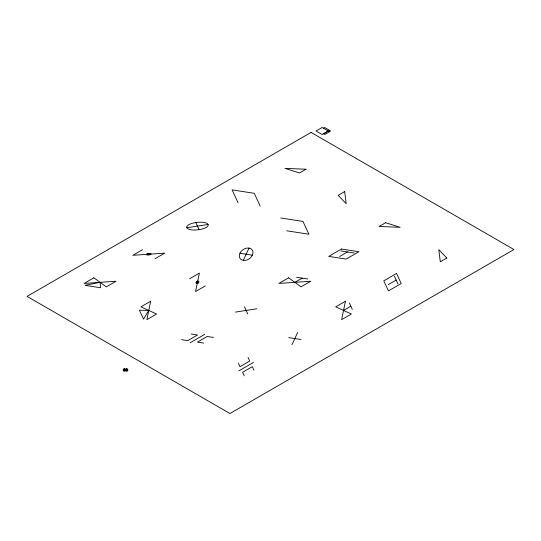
<?xml version="1.0" encoding="UTF-8"?>
<svg xmlns="http://www.w3.org/2000/svg" width="541" height="541" viewBox="0 0 541 541"><rect width="100%" height="100%" fill="white"/><g stroke="black" fill="none" stroke-linecap="round" stroke-linejoin="round"><path stroke-width="0.81" d="M186.787 227.761L186.902 226.415A8.068 4.659 0 0 1 188.748 224.765A12.632 7.297 0 0 1 191.663 223.507A19.084 11.016 0 0 1 200.238 222.182A12.632 7.297 0 0 1 203.849 222.425A8.068 4.659 0 0 1 206.872 223.325L208.143 224.461L208.028 225.807A8.068 4.659 0 0 1 206.182 227.463A12.632 7.297 0 0 1 203.267 228.715A19.084 11.016 0 0 1 194.692 230.04A12.632 7.297 0 0 1 191.081 229.797A8.068 4.659 0 0 1 188.058 228.897L186.787 227.761L208.143 224.461M243.294 260.39L249.016 248.055L250.983 248.792A8.068 4.659 0 0 1 252.539 250.537A12.632 7.297 0 0 1 252.965 252.62A19.084 11.016 0 0 1 250.666 257.57A12.632 7.297 0 0 1 248.488 259.254A8.068 4.659 0 0 1 245.634 260.322L243.294 260.39L241.327 259.653A8.068 4.659 0 0 1 239.771 257.908A12.632 7.297 0 0 1 239.345 255.825A19.084 11.016 0 0 1 241.644 250.868A12.632 7.297 0 0 1 243.822 249.191A8.068 4.659 0 0 1 246.676 248.123L249.016 248.055M291.984 344.718L297.706 332.39M323.437 128.21L324.654 127.507L330.172 130.692L328.955 131.395L322.152 127.48L316.066 130.996L322.152 134.513L328.238 130.996M142.56 249.699L132.822 255.318L164.728 253.127L154.99 258.747M189.627 278.743L199.365 273.124L195.565 291.545L205.303 285.925M190.161 342.771L204.769 334.338M294.845 282.334L302.149 278.115M339.586 256.502L347.484 251.944M238.851 370.883L253.459 362.45M343.535 310.446L350.838 306.226M388.276 284.613L396.174 280.055M235.477 312.096L256.833 308.789M280.793 217.996L302.96 221.425L308.897 234.226L286.73 230.797M340.864 250.923L354.098 252.965M239.988 253.269L252.322 255.176M296.603 277.256L307.694 278.973M288.678 337.604L301.012 339.511M191.25 334.027L197.512 335.001L187.774 340.62L181.512 339.653M213.418 337.456L207.156 336.488L197.418 342.115L203.68 343.082M125.573 369.28L126.77 369.97M124.281 370.03L125.478 370.72M394.396 276.235L397.946 283.876M349.351 303.028L352.326 309.425M260.207 206.114L254.27 193.313L232.103 189.884L238.04 202.686M244.505 306.882L247.805 314.003M195.815 222.554L199.115 229.668M248.055 357.452L249.732 361.07L239.994 366.69L238.317 363.079M253.993 370.254L252.316 366.636L242.578 372.262L244.255 375.88M146.523 254.284L146.767 254.818A1.724 0.994 0 0 0 147.416 255.007A2.698 1.555 0 0 0 148.187 255.061L150.013 254.777A2.698 1.555 0 0 0 150.635 254.507A1.724 0.994 0 0 0 151.027 254.155L150.783 253.628A1.724 0.994 0 0 0 150.134 253.438A2.698 1.555 0 0 0 149.363 253.384L147.537 253.668A2.698 1.555 0 0 0 146.915 253.932A1.724 0.994 0 0 0 146.523 254.284M147.565 254.256C149.891 255.792 150.621 252.512 147.565 254.256M150.675 301.236L146.875 319.657L156.613 314.03L140.937 306.855L150.675 301.236M345.435 301.236L341.635 319.657L351.373 314.03L335.697 306.855L345.435 301.236M196.146 282.132L196.011 282.673A2.698 1.555 0 0 0 196.106 283.119A1.724 0.994 0 0 0 196.437 283.491L197.357 283.633A1.724 0.994 0 0 0 197.965 283.41A2.698 1.555 0 0 0 198.425 283.051L198.919 281.989A2.698 1.555 0 0 0 198.824 281.55A1.724 0.994 0 0 0 198.493 281.171L197.573 281.029A1.724 0.994 0 0 0 196.965 281.259A2.698 1.555 0 0 0 196.505 281.618L196.146 282.132M196.762 282.226C197.37 284.816 199.21 280.062 196.762 282.226M148.775 310.446L143.548 319.143L139.395 310.182L148.775 310.446M311.075 132.41L27.05 296.387L229.925 413.52L513.95 249.536L311.075 132.41M328.955 130.692L323.626 133.769L324.843 134.472L330.172 131.395L328.955 130.692M93.87 277.81L84.132 283.43L116.038 281.239L106.3 286.858L93.87 277.81M305.99 169.238L299.498 172.985L285.006 168.366L305.99 169.238M344.664 191.568L338.172 195.315L346.172 203.68L344.664 191.568M124.281 368.624L123.138 369.28L126.77 371.376L127.913 370.72L124.281 368.624M126.716 368.624L123.138 370.686L124.335 371.376L127.913 369.314L126.716 368.624M288.63 277.81L278.892 283.43L310.798 281.239L301.06 286.858L288.63 277.81M385.632 222.716L379.14 226.463L400.124 227.335L385.632 222.716M341.472 249.029L328.705 256.4L346.145 259.098L358.913 251.727L341.472 249.029M396.546 273.455L383.779 280.826L388.452 290.896L401.219 283.525L396.546 273.455M446.798 258.03L440.306 261.776L438.798 249.665L446.798 258.03M100.085 282.334L85.025 285.35L100.538 287.751L100.085 282.334"/></g></svg>
